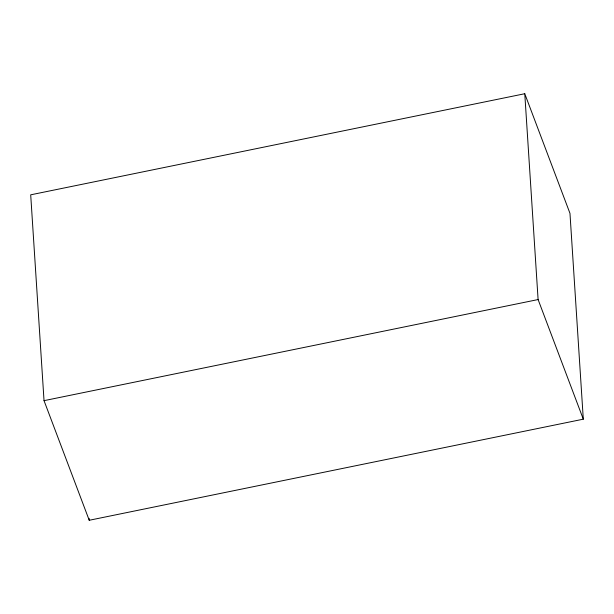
<?xml version="1.0" encoding="UTF-8"?>
<svg xmlns="http://www.w3.org/2000/svg" width="614" height="614" viewBox="0 0 614 614"><rect width="100%" height="100%" fill="white"/><g stroke="black" fill="none" stroke-linecap="round" stroke-linejoin="round"><path stroke-width="0.92" d="M524.77 93.727L30.7 194.822L44.031 400.658L89.23 520.273L583.3 419.178L569.969 213.342L524.77 93.727L538.102 299.555L583.3 419.178M44.031 400.658L538.102 299.555M89.107 518.354L89.23 520.273"/></g></svg>
